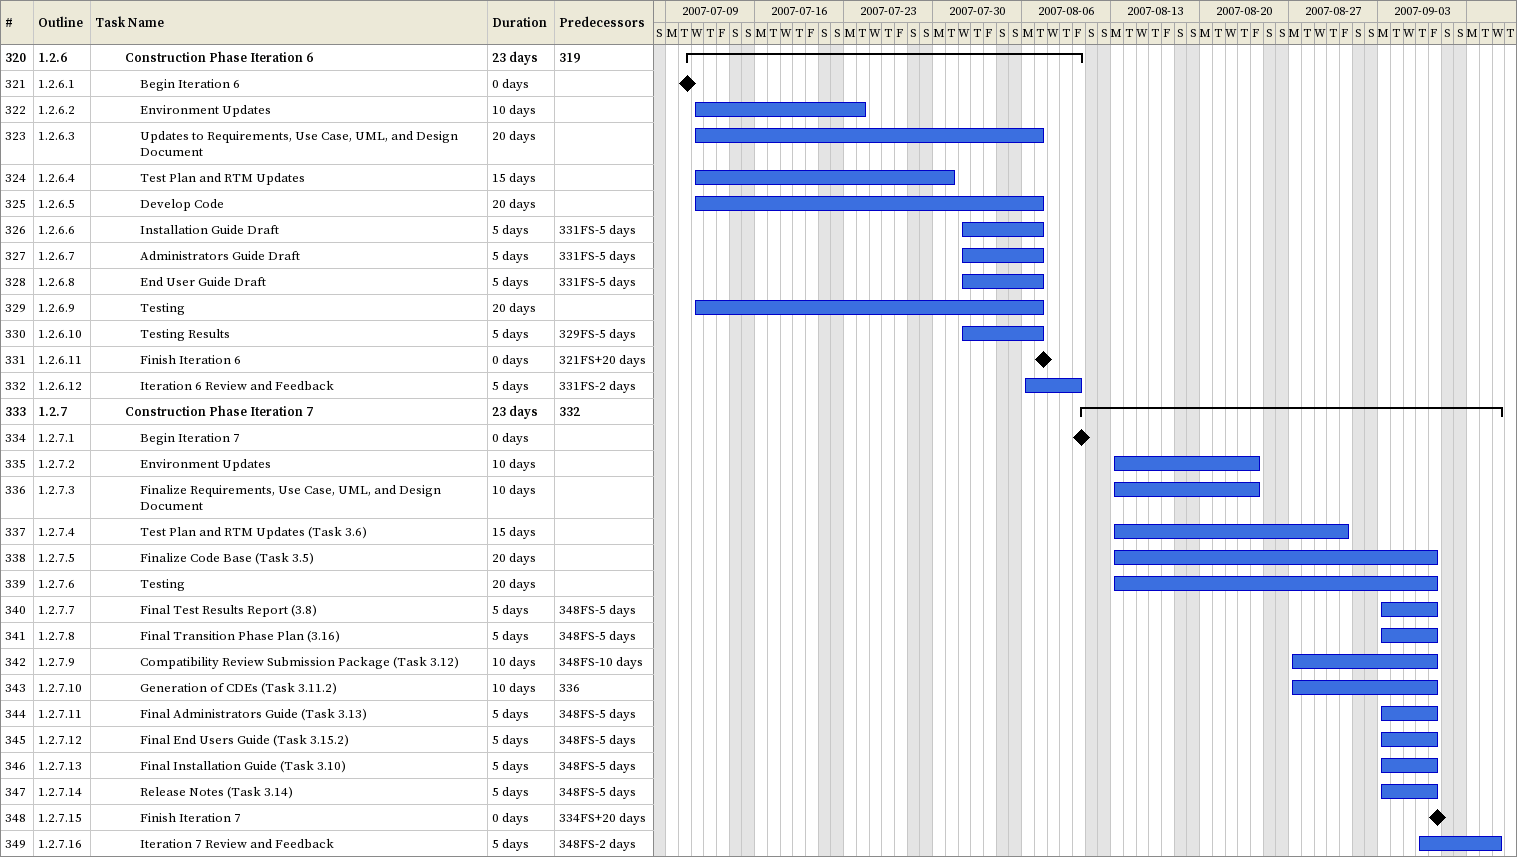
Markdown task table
| ID | WBS | Task | Duration | Start | Finish | Predecessors |
|---|---|---|---|---|---|---|
| 320 | 1.2.6 | **Construction Phase Iteration 6** | 23d | 2007-07-10 | 2007-08-10 | 319 |
| 321 | 1.2.6.1 | Begin Iteration 6 | 0d | 2007-07-10 | 2007-07-10 |  |
| 322 | 1.2.6.2 | Environment Updates | 10d | 2007-07-11 | 2007-07-24 |  |
| 323 | 1.2.6.3 | Updates to Requirements, Use Case, UML, and Design Document | 20d | 2007-07-11 | 2007-08-07 |  |
| 324 | 1.2.6.4 | Test Plan and RTM Updates | 15d | 2007-07-11 | 2007-07-31 |  |
| 325 | 1.2.6.5 | Develop Code | 20d | 2007-07-11 | 2007-08-07 |  |
| 326 | 1.2.6.6 | Installation Guide Draft | 5d | 2007-08-01 | 2007-08-07 | 331FS-5d |
| 327 | 1.2.6.7 | Administrators Guide Draft | 5d | 2007-08-01 | 2007-08-07 | 331FS-5d |
| 328 | 1.2.6.8 | End User Guide Draft | 5d | 2007-08-01 | 2007-08-07 | 331FS-5d |
| 329 | 1.2.6.9 | Testing | 20d | 2007-07-11 | 2007-08-07 |  |
| 330 | 1.2.6.10 | Testing Results | 5d | 2007-08-01 | 2007-08-07 | 329FS-5d |
| 331 | 1.2.6.11 | Finish Iteration 6 | 0d | 2007-08-07 | 2007-08-07 | 321FS+20d |
| 332 | 1.2.6.12 | Iteration 6 Review and Feedback | 5d | 2007-08-06 | 2007-08-10 | 331FS-2d |
| 333 | 1.2.7 | **Construction Phase Iteration 7** | 23d | 2007-08-10 | 2007-09-12 | 332 |
| 334 | 1.2.7.1 | Begin Iteration 7 | 0d | 2007-08-10 | 2007-08-10 |  |
| 335 | 1.2.7.2 | Environment Updates | 10d | 2007-08-13 | 2007-08-24 |  |
| 336 | 1.2.7.3 | Finalize Requirements, Use Case, UML, and Design Document | 10d | 2007-08-13 | 2007-08-24 |  |
| 337 | 1.2.7.4 | Test Plan and RTM Updates (Task 3.6) | 15d | 2007-08-13 | 2007-08-31 |  |
| 338 | 1.2.7.5 | Finalize Code Base (Task 3.5) | 20d | 2007-08-13 | 2007-09-07 |  |
| 339 | 1.2.7.6 | Testing | 20d | 2007-08-13 | 2007-09-07 |  |
| 340 | 1.2.7.7 | Final Test Results Report (3.8) | 5d | 2007-09-03 | 2007-09-07 | 348FS-5d |
| 341 | 1.2.7.8 | Final Transition Phase Plan (3.16) | 5d | 2007-09-03 | 2007-09-07 | 348FS-5d |
| 342 | 1.2.7.9 | Compatibility Review Submission Package (Task 3.12) | 10d | 2007-08-27 | 2007-09-07 | 348FS-10d |
| 343 | 1.2.7.10 | Generation of CDEs (Task 3.11.2) | 10d | 2007-08-27 | 2007-09-07 | 336 |
| 344 | 1.2.7.11 | Final Administrators Guide (Task 3.13) | 5d | 2007-09-03 | 2007-09-07 | 348FS-5d |
| 345 | 1.2.7.12 | Final End Users Guide (Task 3.15.2) | 5d | 2007-09-03 | 2007-09-07 | 348FS-5d |
| 346 | 1.2.7.13 | Final Installation Guide (Task 3.10) | 5d | 2007-09-03 | 2007-09-07 | 348FS-5d |
| 347 | 1.2.7.14 | Release Notes (Task 3.14) | 5d | 2007-09-03 | 2007-09-07 | 348FS-5d |
| 348 | 1.2.7.15 | Finish Iteration 7 | 0d | 2007-09-07 | 2007-09-07 | 334FS+20d |
| 349 | 1.2.7.16 | Iteration 7 Review and Feedback | 5d | 2007-09-06 | 2007-09-12 | 348FS-2d |
